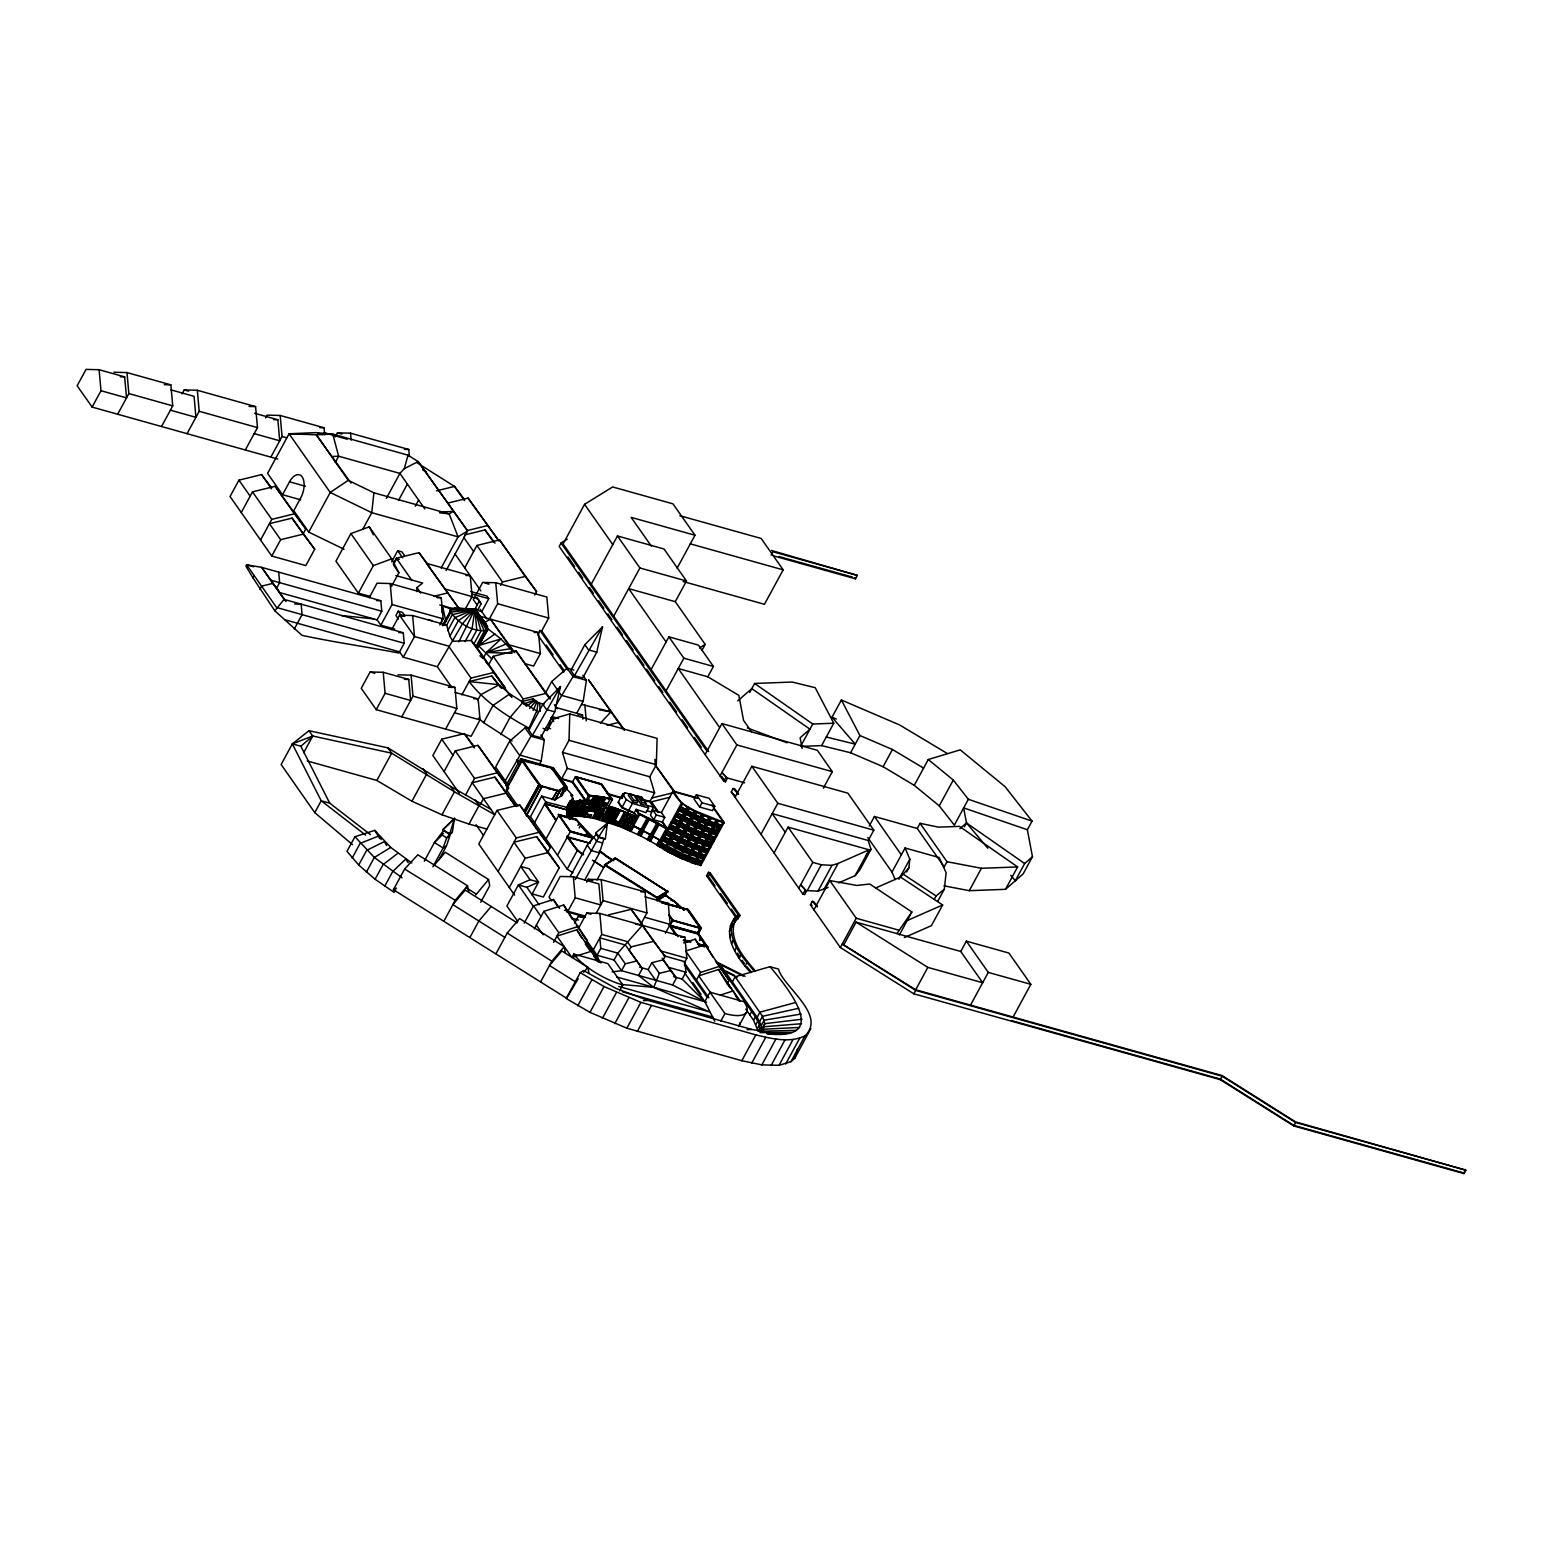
<?xml version="1.0" encoding="UTF-8"?>
<svg xmlns="http://www.w3.org/2000/svg" width="1543" height="1543" viewBox="0 0 1543 1543"><rect width="100%" height="100%" fill="white"/><g stroke="black" fill="none" stroke-linecap="round" stroke-linejoin="round"><path stroke-width="1.5" d="M581.306 810.943L581.615 813.007L586.629 813.392L586.321 811.348L581.306 810.943L580.554 812.351L586.514 813.624L586.321 811.348M572.472 781.954L585.723 800.373L572.723 781.8L561.671 778.714L567.284 768.375L562.462 752.348L569.001 740.293L569.791 713.908L657.106 738.364L656.315 764.73L649.777 776.785L654.598 792.832L649.912 801.434M441.433 623.642L441.703 619.206M442.108 612.552L442.513 605.898L450.17 608.714L449.206 615.098M300.692 499.816L282.543 494.724L267.575 473.373L289.081 433.776L316.334 434.798L348.236 480.317L373.907 492.796L371.767 512.681L362.701 529.365M567.11 810.499L568.422 804.25M630.701 830.983L639.805 814.395M595.829 795.937L584.604 816.594L593.611 818.426L604.625 797.5L593.399 818.156L619.842 826.469L640.924 836.036L643.585 831.137L649.912 834.763L647.327 839.488L656.855 844.889L659.44 840.163L653.229 836.441L650.51 841.301M638.108 834.782L647.231 817.983M637.664 834.358L640.268 829.44L637.683 834.184M677.358 847.705L682.276 849.711M667.637 851.717L676.933 856.269L678.573 853.26L669.353 848.534L667.637 851.717L656.72 845.024L659.44 840.163M678.284 857.136L680.637 852.739L668.64 846.586L666.306 850.887M682.16 849.942L677.358 847.608M683.896 835.65L688.814 837.753M692.093 831.638L687.175 829.536L692.074 831.735M693.829 817.346L698.632 819.68M759.812 1030.917L759.503 1024.61L755.434 1016.818L717.167 962.234L745.095 976.275M743.147 976.083L720.137 964.51L757.15 1017.319L761.335 1025.362L761.663 1031.862L764.807 1023.665L762.512 1016.316L735.143 976.758L770.034 966.689L778.54 969.081C782.937 986.806 826.932 1014.812 804.964 1035.854C789.553 1043.299 771.654 1038.632 755.858 1034.89L640.885 1002.371L604.007 986.536L580.226 972.669L566.204 998.495L589.985 1012.362L626.863 1028.197L741.817 1060.716L761.876 1064.882L779.022 1065.306L790.942 1061.68L794.684 1058.421L810.866 1028.448M797.384 1049.279L794.684 1058.421M766.967 1033.791C829.266 1040.966 791.771 992.477 770.034 966.689M906.667 871.988L908.846 867.957L909.811 859.2L905.085 847.994L939.128 857.522L946.11 872.702L944.316 889.192L937.778 901.247M602.715 816.594L602.715 814.588L602.58 816.806L596.678 815.109L596.678 813.103L595.926 814.511L602.58 816.806M536.752 712.114L538.141 702.412L533.068 698.805L521.746 701.583L526.414 706.231L534.727 700.464L534.09 701.332L533.068 698.805M539.279 764.518L541.149 761.065L544.37 739.984L540.86 734.95M577.043 712.692L583.177 701.409L586.398 680.328L582.868 675.294M750.689 972.649C737.091 958.145 718.479 931.953 738.113 914.613L708.449 872.296L706.578 875.749L736.242 918.046L732.674 921.576L734.545 918.124M753.987 970.836C742.8 957.624 727.949 941.384 732.154 922.637L730.283 926.07M734.005 923.582C729.858 942.079 744.497 958.068 755.511 971.106M584.855 879.857L599.513 852.874L604.065 838.428L598.973 836.981L596.717 833.779L587.266 845.159L570.351 876.289M554.728 711.844L560.456 686.577L542.827 704.341L528.805 730.167L532.431 735.355L540.706 737.67L554.728 711.844L546.453 709.529L542.827 704.341M596.755 652.188L602.484 626.902L584.855 644.685L570.833 670.511L574.459 675.699L582.714 678.013L596.755 652.188L588.481 649.873L584.855 644.685M573.437 815.283L580.38 802.051L573.437 815.283L576.696 815.148L583.948 801.801L580.38 802.051M439.08 859.509L446.467 845.892L451.077 832.294L446.718 837.849L443.092 847.975L432.908 866.761L445.271 852.237L488.572 879.529L489.71 885.701L480.741 902.231M612.127 971.878L621.559 970.701L672.632 984.993L676.374 978.108L670.665 970.566L659.343 973.344L653.75 987.346L621.115 984.453M533.647 700.483L523.791 703.955M386.329 498.408L399.907 473.392L404.343 468.628L408.008 455.166L332.748 434.104L315.64 432.638L289.081 433.776L330.241 492.468L371.767 512.681L458.078 536.848L467.625 530.946L418.153 461.569L408.008 455.166M548.054 729.048L551.314 717.572L555.287 718.922M669.315 848.631L678.534 853.433M449.592 834.3L454.51 818.311L442.648 829.941L449.592 834.3L452.273 832.641L454.51 818.311L442.648 829.941M605.724 827.048L607.441 823.113L595.502 833.008L598.491 837.29L605.3 839.199L607.441 823.113L598.491 837.29M533.126 710.474L536.945 701.872L534.553 701.891L535.768 701.197L529.596 708.449M557.659 692.595L560.456 686.577L532.431 735.355M600.613 630.933L602.484 626.902L574.459 675.699M567.091 807.163C570.563 798.83 578.124 792.08 567.091 809.072M640.461 835.785L649.507 819.14M643.238 830.693L650.606 834.57M640.924 836.036L647.327 839.488M647.79 839.739L656.836 823.113M670.125 843.867L674.966 846.2L670.163 843.79M673.384 837.849L678.129 840.395L673.558 837.521L675.024 835.033M673.5 837.618L678.245 839.932M683.356 819.468L687.927 822.323L683.375 819.429L684.841 816.961M686.481 813.74L691.38 815.958M681.389 834.377L676.702 831.735L681.562 834.049M796.284 1030.396L760.892 1031.187L764.479 1026.693L801.608 1023.703M732.134 927.034L736.358 919.146L740.081 915.462L710.146 872.779L708.449 872.296M92.117 407.082L100.989 390.726L99.118 369.722L86.042 369.394L77.15 385.75L92.117 407.082L277.779 459.081M117.654 414.238L128.86 393.581L126.989 372.577L113.893 372.229M161.514 426.524L172.739 405.867L170.868 384.863L126.989 372.577M182.055 393.966L184.234 389.935L197.33 390.283L255.598 406.6L257.469 427.604L245.318 449.997M187.05 433.679L199.201 411.287L197.33 390.283M265.55 417.999L267.093 415.125L280.19 415.472L324.049 427.758L324.686 434.76M271.549 487.8L261.558 474.608L238.934 480.162L230.042 496.518L271.78 556.039L305.823 565.587L314.695 549.212L292.071 518.12L269.446 523.675L280.652 539.684L271.78 556.039M270.835 457.133L282.06 436.476L280.19 415.472M241.267 512.527L252.493 491.87L275.117 486.296L305.823 528.902L303.489 533.203M282.543 494.724L289.544 481.802A15.604 8.236 -74.4 0 1 302.177 476.903A15.604 8.236 -74.4 0 1 300.769 497.81L293.768 510.733L308.735 532.084L344.031 549.25M260.555 540.031L271.78 519.374L294.404 513.8L305.823 528.902M252.878 577.738L245.896 566.146L246.629 564.815L261.693 567.361L284.124 599.398L403.282 632.746L404.208 643.257L398.923 653.017C366.752 646.864 334.252 642.254 302.042 635.369L274.789 610.777L252.878 577.738L254.113 575.481M335.255 436.862L337.435 432.85L350.531 433.178L408.799 449.495L409.416 456.497M259.899 589.291L261.596 586.166L272.918 583.37L278.608 590.93M335.255 462.476L338.65 456.227L332.748 434.104L316.334 434.798L351.032 483.113M276.833 587.806L279.649 582.637L278.704 572.144M308.735 532.084L330.241 492.468L348.236 480.317M274.789 610.777L284.124 599.398M294.327 628.946L302.081 614.654L301.155 604.162M391.401 586.533L398.885 572.762L391.729 558.855L369.278 526.838L350.897 533.589L335.95 561.151L358.381 593.168L369.992 596.408M398.46 500.491L407.391 484.058M358.381 593.168L373.348 565.606L391.729 558.855M415.26 506.22L418.616 500.067M369.24 597.642L377.09 583.177L390.186 583.524L441.24 597.816L443.13 618.82L439.794 624.954M490.944 809.381L450.71 786.486L387.929 747.854L308.986 730.707L292.341 743.861L281.135 764.518L314.772 812.621L352.537 844.696M391.691 561.768L397.689 550.697L401.952 551.893L404.44 555.441M393.234 563.966L396.358 558.219L418.982 552.664L428.973 565.876M394.314 563.041L396.05 559.82M303.662 752.753L312.728 736.03L308.986 730.707M394.757 629.081L380.832 625.185L377.09 619.842L381.777 611.24L380.832 600.728L261.693 567.361L286.091 601.596M380.832 625.185L392.057 604.528L390.186 583.524M404.98 615.966L402.492 612.397L398.229 611.202L395.895 615.503L398.383 619.071M391.691 629.66L399.541 615.194L412.637 615.541L446.679 625.069L449.881 636.198L452.986 641.309L471.174 640.499L476.787 630.18L474.916 609.176L451.983 608.578L442.417 625.532L446.679 625.069L452.292 614.731L474.916 609.176L486.334 624.259L487.781 628.965L477.327 648.253L471.174 640.499L510.309 695.97M383.223 672.304L385.094 693.308L410.631 700.464L408.76 679.46L383.223 672.304L370.127 671.957L361.255 688.313L376.222 709.664L471.155 736.242L480.027 719.887L478.156 698.883L454.954 692.383M441.105 568.113L458.078 536.848L449.148 513.877L373.907 492.796M446.12 570.544L467.625 530.946L418.153 461.569L404.343 468.628M314.772 812.621L321.195 800.759L292.341 743.861L312.728 736.03L391.671 753.177L454.452 791.81L494.686 814.723L472.235 782.706L494.859 777.132L516.249 806.468L506.085 793.141L483.46 798.715L480.124 804.848M451.848 687.445L437.325 666.73L403.282 657.202L414.508 636.545L412.637 615.541M376.222 709.664L385.094 693.308M464.732 567.843L476.903 545.47L499.527 539.896L536.559 591.528L534.688 594.981M443.458 624.259L451.983 608.578L474.916 609.176L486.334 624.259M443.863 625.146L450.922 612.127L450.826 610.044L474.916 609.176L487.684 626.863M447.74 630.663L454.799 617.663L474.916 609.176L487.781 628.965L477.057 648.06M401.759 716.82L412.965 696.144L411.094 675.14L397.998 674.812M449.881 636.198L458.31 620.71L474.916 609.176L480.297 618.299L483.808 621.347M465.87 608.077L472.119 596.601L470.229 575.597L426.466 563.33L458.695 608.116L418.982 552.664M437.325 666.73L462.553 623.681L474.916 609.176L486.624 630.412C473.084 632.341 458.155 623.391 450.922 612.127L474.916 609.176L484.29 631.126L475.88 646.633M307.231 760.95L376.858 780.449L391.671 753.177L387.929 747.854M476.845 597.372A13.906 10.84 -35 0 1 479.121 601.307L475.63 607.768L477.501 610.43L481.744 611.626L488.765 598.703L486.894 596.042L470.634 591.49M458.869 641.849L474.916 609.176L454.317 607.884M477.501 610.43L480.992 603.969L479.121 601.307M411.788 862.981L390.707 847.416L374.775 830.346L354.948 836.711L347.001 851.331L358.709 865.006L375.103 879.259L394.14 892.413L395.702 889.559M465.06 641.579L472.119 628.58L474.916 609.176L466.179 608.945M352.19 858.024L360.136 843.385L379.057 835.843L381.256 839.604M500.626 585.433L502.497 582L525.141 576.426L536.559 591.528M473.875 644.048L480.934 631.048L474.916 609.176L468.59 610.121M489.324 619.052L497.637 603.737L495.766 582.733L482.67 582.405L473.335 599.61L477.404 605.435M358.709 865.006L366.655 850.367L384.419 841.571L386.599 845.525M476.459 647.539L484.367 632.958M461.858 694.929L471.001 678.091L493.625 672.517L505.043 687.619L475.109 644.935M366.385 872.104L374.332 857.484L390.707 847.416M513.24 651.782L500.974 638.956L486.315 652.496L483.036 658.514L479.892 655.775M445.618 729.106L456.844 708.43L454.954 687.426L411.094 675.14M474.357 746.831L464.366 733.619L441.722 739.193L432.85 755.549L459.216 793.16M376.858 780.449L411.942 801.241L426.755 773.969L423.013 768.626M549.944 698.207L515.863 650.741L493.22 656.315L488.552 664.917L485.794 661.716M375.103 879.259L383.05 864.62L397.863 853.279M567.188 539.221L561.054 543.02L559.183 546.453L723.802 781.259L725.499 781.742L727.37 778.289L721.931 772.484L727.37 778.289M477.597 700.483L480.702 694.736L499.18 684.726L509.73 693.906L536.713 710.899L529.056 728.161C506.644 716.164 484.791 701.891 469.13 681.543L491.754 675.969L501.764 688.217M677.107 568.171L694.986 535.247L672.979 503.847L612.629 486.952L584.566 504.33L563.079 543.927L708.661 751.615M444.075 771.558L455.281 750.901L477.925 745.327L508.611 787.933L506.278 792.234M384.689 886.299L392.636 871.66L405.732 859.065L408.162 862.614M512.122 741.064L483.673 722.683L493.027 705.46L509.73 693.906L511.91 697.552M578.22 978.686L566.609 998.244L393.426 889.713L404.632 869.037L417.844 854.764L467.568 885.798L468.706 891.95M567.882 668.312L541.689 630.952L539.992 630.489L537.658 634.79L563.851 672.15M541.689 630.952L548.71 618.049L546.839 597.045L495.766 582.733M411.942 801.241L441.973 814.781L454.452 791.81L450.71 786.486M424.286 861.206L434.432 842.517L443.863 830.269L449.052 833.548M478.966 615.927L538.507 632.591L540.378 653.596L533.608 666.075L524.755 663.606M465.581 794.973L474.569 778.405L497.212 772.831L508.611 787.933M500.761 734.603L510.116 717.379L522.518 702.836M521.746 701.583L523.154 698.998L545.778 693.443L550.06 699.095M591.278 584.18L617.451 535.961L664.03 548.999L686.481 581.017L675.255 601.674L705.19 644.376L701.834 650.567M529.596 729.106L525.121 727.852L509.653 741.219L495.631 767.045L507.859 784.48M441.973 814.781L468.995 824.078L479.14 805.407L475.398 800.065M545.836 692.325L551.68 681.562L567.149 668.196L573.842 670.067M505.255 780.777L531.004 736.242L525.121 727.852M505.911 785.811L520.666 758.616L553.436 767.797L565.78 785.406L562.038 792.292M527.629 768.626L521.9 759.387L540.281 785.136L524.986 813.026M507.03 787.412L521.785 760.217L520.666 758.616M522.749 759.638L506.316 789.611L517.966 806.237M522.228 760.911L522.923 759.908L552.298 768.125L522.46 760.757M531.737 893.783L543.329 897.042L559.222 867.764L547.996 851.755L550.35 847.454L519.644 804.848L497.02 810.422L478.793 844.002L514.61 895.094M557.1 708.7L555.441 706.038L573.032 676.586L567.149 668.196M443.998 920.978L455.224 900.302L467.568 885.798M613.728 616.197L639.901 567.978L617.451 535.961M475.765 894.901L488.572 879.529M523.868 811.425L539.047 784.365L524.292 811.541M539.857 785.001L539.761 786.409L540.281 785.136M540.416 786.371L540.879 785.522L540.609 786.641M551.815 768.973L552.953 768.086L552.857 769.494L552.953 768.086M526.414 815.823L542.114 786.294L526.221 815.553L530.464 816.748L567.188 869.114L572.897 872.721M498.061 871.486L516.307 837.926L538.931 832.352L550.35 847.454M530.464 816.748L541.689 796.092L554.901 799.93L559.974 790.537L554.901 799.93M469.979 937.353L478.87 920.997L491.214 906.493M534.572 822.593L545.798 801.936L541.689 796.092M544.853 803.652L567.515 810.075L544.853 803.652L556.309 820.278M561.864 778.984L572.241 782.378L585.279 800.701L570.023 803.556M557.197 791.289C556.772 791.559 546.048 810.326 557.197 790.73M555.731 799.409L562.038 795.513L566.705 786.737L564.834 786.564L558.296 791.058L565.78 786.39L553.339 768.626M548.71 788.704L558.778 790.73L540.224 785.541M554.651 799.93L560.418 790.807M509.286 887.514L525.179 858.236L547.823 852.662L559.222 867.764M564.834 786.564L564.873 785.58M560.765 795.764L565.78 786.39M561.208 796.034L565.876 787.412M565.374 791.154L567.245 787.701L563.504 782.378L561.363 781.78M572.241 782.378L575.52 776.65L601.577 783.94L612.417 799.409L601.211 820.066M611.587 799.467L601.346 784.095L576.137 777.036L601.114 784.519L612.185 799.833L604.393 797.924M593.322 838.254L570.1 831.735L558.508 814.434L576.349 819.429L586.34 831.773L593.554 837.81L576.137 819.584L559.106 814.82L546.029 838.929M566.512 807.645L570.177 800.933M566.57 808.088L570.466 800.682M567.438 808.166L570.91 800.952M545.798 801.936L568.036 807.683L567.323 808.378L571.18 800.701M567.245 787.701L565.104 787.123L572.858 795.706L570.717 795.127L573.051 798.425L566.782 810.557L570.139 819.198M566.57 811.406L573.147 799.004M566.705 812.004C570.679 805.292 569.116 802.379 573.533 801.685M567.149 811.695L571.72 803.787M567.361 811.83L572.993 803.44L570.177 804.308M566.493 814.087L572.144 803.672L569.772 804.212M573.302 802.109L575.018 801.646L567.438 815.572M566.609 815.533L574.17 801.087M566.705 815.707L575.018 801.646M567.053 815.746L574.613 801.82L573.784 801.261M567.38 817.192L575.79 801.685L567.573 817.327M568.075 817.231L571.103 814.53L569.83 816.883L568.557 816.768L569.849 814.415M576.793 803.382C577.68 806.044 567.863 813.855 572.279 812.37C582.058 796.458 573.456 803.44 570.331 812.563M569.425 816.594L571.103 814.53M576.986 803.189L572.279 812.37M495.978 953.728L507.203 933.071L519.547 918.548L564.198 946.688L565.336 952.841M569.83 816.883L578.741 801.299M578.991 800.894L580.766 800.605L572.125 816.536L580.342 800.74M570.331 816.787L580.052 800.026M571.238 816.421L580.168 800.624M651.127 669.546L668.89 636.835L698.458 645.109L713.425 666.46L707.813 676.798L678.245 668.505L719.443 727.274M531.699 894.728L538.565 882.075L529.249 868.786L520.743 866.414L530.059 879.684L538.565 882.075L526.877 887.302L518.371 884.93L506.914 906.011L517.792 921.557M575.886 813.933L573.514 814.029L575.886 813.933L582.618 802.032M583.948 801.801L576.098 814.299L573.61 814.55M583.061 801.955L576.696 815.148M579.821 800.451L586.436 800.393L577.178 816.343L585.53 799.814M577.178 816.343L585.954 799.93M577.776 816.324L588.809 795.108L576.137 777.036M586.34 831.773L576.137 819.584M576.349 819.429L558.257 814.878M557.486 855.266L570.563 831.156L558.508 814.434M580.052 814.608L581.21 812.312L584.893 812.582M584.469 806.275L583.273 808.706L586.61 808.918L588.153 806.545L584.623 806.275M586.552 802.688L587.748 800.258L591.432 800.528M579.242 816.17L590.236 795.937M577.583 850.617C555.596 818.581 572.337 848.862 583.582 854.398M581.19 814.685L582.405 812.447M587.748 802.63L588.963 800.393M581.075 814.781L582.386 812.37M585.665 806.333L584.353 808.744L585.684 806.43M587.632 802.726L588.925 800.316M585.472 808.841L586.591 806.449M590.062 800.489L588.654 802.649M524.176 923.158L533.569 905.857L553.397 899.492L559.646 908.403M583.408 815.013L584.469 812.563M589.947 802.958L591.008 800.508M577.911 825.505L578.837 823.769M582.791 816.459L593.766 796.227M583.64 815.302L579.821 815.09L583.254 814.8M586.803 809.496L583.158 808.802L586.591 808.841M590.197 803.247L586.379 803.035L589.792 802.746M583.91 816.536L595.135 795.879L596.138 796.227L584.913 816.883L577.429 816.035M584.238 816.826L595.502 795.648L611.819 799.043M579.223 827.916L580.631 825.331M589.58 810.866L597.295 796.651M590.41 809.709C591.297 811.772 594.981 805.909 591.663 807.028M593.689 803.691L595.097 804.154M587.073 817.019L588.462 814.434L591.644 815.09L588.384 814.569M592.377 807.143L591.065 809.554M594.344 803.537L595.656 801.126M587.189 817.154L588.462 814.434M594.981 803.633L596.466 801.222L594.923 800.991M591.104 811.117L598.819 796.902M588.365 816.98L589.735 814.762M588.577 817.057L589.561 814.781M592.628 811.367L600.343 797.172M587.247 816.826L589.754 817.25L591.335 815.283M596.08 807.78L594.981 810.48L593.341 809.901M596.736 804.192L598.067 804.269M594.113 810.075L595.424 807.664M598.703 801.646L597.257 803.98M590.062 817.636L591.509 814.955M598.028 804.154L599.513 801.743L597.97 801.511M594.151 811.637L601.866 797.422M592.57 817.944L603.795 797.287L588.577 795.552L575.52 776.65M592.782 818.234L603.583 797.017L612.417 799.409M575.905 820.027L558.875 815.263L570.331 831.6L592.531 837.81L586.205 831.291M534.379 928.828L543.85 911.354L563.696 905.008L587.266 940.671L585.395 944.104L589.484 949.929M567.188 869.114L577.236 850.617L567.535 836.769L590.082 843.269L567.901 837.579M586.051 834.377L586.976 832.661M594.769 818.484L605.743 798.252M598.028 814.955L596.852 817.25L598.183 814.955M600.285 811.271L601.5 809.033M604.567 802.9L603.39 805.195L604.779 802.996M600.15 811.329L601.461 808.918M587.304 835.554L588.23 833.818M666.094 690.898L683.858 658.186L668.89 636.835M598.221 817.694L599.571 815.379M601.5 811.657L602.831 809.361M604.76 805.639L606.11 803.324M595.559 817.327L599.591 818.021L601.114 815.668L596.852 814.723M602.908 812.062C609.041 807.413 592.647 808.185 604.393 809.631M589.33 837.425L590.275 835.708M599.012 819.545L610.006 799.313M589.503 843.404L592.763 837.386L570.563 831.156M602.619 820.51L609.157 808.455M603.39 819.352L604.952 819.989M609.581 811.174L608.27 813.585L606.669 813.026L608.212 813.952M605.531 816.903L604.258 819.372M607.441 813.315L608.829 810.943M604.374 821.069L610.912 809.014M605.782 821.493L612.32 809.458M575.211 879.549L598.973 836.981M607.19 821.937L613.728 809.882M646.44 810.634L650.992 811.907L653.557 807.163L649.815 801.839L643.007 799.93L641.136 797.268L624.973 792.736L622.581 794.201L618.145 802.379L621.887 807.722L633.961 813.257C646.98 823.923 612.455 804.771 608.694 806.603M610.102 818.33L608.733 820.78L610.006 818.311M608.945 822.496L615.483 810.441M621.81 798.541L624.973 792.736M607.865 820.606L609.716 821.32L608 820.548M612.88 815.514L611.124 814.974M610.353 822.92L617.836 809.149L637.028 816.845L634.192 812.814L622.118 807.298L618.377 801.955M618.936 810.075L611.472 823.345L618.704 809.998M617.644 825.736L619.341 822.4L614.345 820.548L612.61 823.769L620.247 810.48L614.808 820.702L618.897 822.226L624.394 812.119M629.313 793.681L628.367 795.397L632.861 801.801L637.124 802.996L638.05 801.28L633.575 794.876L629.313 793.681L633.807 800.084L638.05 801.28M621.887 807.722L626.323 799.544L622.581 794.201M614.75 821.609L613.555 824.232L614.75 821.609L617.914 822.805L616.737 825.409L617.914 822.805M567.361 912.26L575.211 897.795L573.34 876.79L560.244 876.443L549.038 897.119L551.758 900.996M615.04 824.579L616.332 822.207M553.59 942.349L558.817 932.705L578.644 926.359M586.571 882.152L588.114 879.298L601.211 879.626L645.07 891.912L646.941 912.916L641.252 923.428M632.861 801.801L633.807 800.084M619.842 826.469L627.249 812.467M628.001 811.579L632.456 803.402L648.619 807.934L646.054 812.66L636.063 809.381L633.961 813.257M637.394 795.937L636.468 797.673L640.943 804.077L645.205 805.253L646.151 803.537L641.657 797.133L637.394 795.937L641.888 802.341L646.151 803.537M599.263 851.331L611.742 859.914M621.347 827.106L627.885 815.051M623.063 826.103L624.259 823.615M627.635 817.674L626.323 820.085M623.198 827.897L629.737 815.842M771.076 555.191L772.947 551.738L857.349 575.385L855.478 578.818L773.352 555.827M623.796 826.932L622.176 825.679L623.777 826.817M540.629 981.869L551.854 961.193L564.198 946.688M604.412 865.044L615.348 858.004L667.945 891.738L657.26 898.354L604.412 865.044L615.348 858.004M603.352 867.436L593.573 860.705M624.703 828.533L631.241 816.498M640.711 798.85L641.657 797.133M596.948 880.069L605.242 864.794L657.222 897.544L667.579 891.121L665.477 894.998M574.594 923.235L578.336 916.349L584.893 916.523M626.882 827.858L628.29 825.274C634.057 827.434 623.353 828.726 628.618 828.9M630.161 821.821L631.55 819.237L633.421 820.085L631.955 822.496L630.296 821.725M626.188 829.189L632.726 817.134M629.12 825.736L627.808 828.147L629.216 825.775M640.943 804.077L641.888 802.341M628.04 829.98L634.578 817.925M629.544 830.616L638.898 813.392L648.6 818.099L658.302 823.152L648.831 840.511M667.212 828.495L638.956 813.778L636.487 809.496M578.336 928.577L586.764 913.07L599.841 913.417L684.976 937.257L686.847 958.261L684.976 961.694L685.921 972.206L682.18 979.091L704.842 1001.658L714.795 1021.215M631.164 831.214L633.768 826.296L640.249 829.633M597.488 960.691L576.793 929.793L556.946 936.138L571.913 957.489L573.784 954.037L607.826 963.584L622.793 984.916L619.592 990.837M596.254 913.205L603.082 900.63L601.211 879.626M639.265 835.322L648.658 817.944M662.217 822.11L664.782 817.366L661.407 812.563L652.94 810.191L650.375 814.935L653.731 819.738L662.217 822.11L666.981 828.919M679.904 515.709L761.162 538.468L783.169 569.868L764.46 604.297L683.221 581.537M653.731 819.738L656.315 814.993L652.94 810.191M661.407 812.563L673.095 791.038L695.662 797.365M659.189 824.251L650.066 841.031M593.303 949.909L601.712 934.422L599.841 913.417M705.093 754.585L721.912 723.59L817.366 750.303L832.313 771.654L823.345 788.184M618.743 986.459L709.279 1011.803L653.75 987.346L638.59 975.465L642.332 968.58L625.397 945.01L599.861 937.855L600.786 948.366L597.045 955.252L599.166 961.925M658.109 846.065L681.485 803.016L673.095 791.038M659.305 846.779L682.45 804.154M664.474 848.438L659.825 845.757L661.503 842.999M663.451 839.392L664.782 836.962L669.161 839.623M668.061 830.944C663.201 833.856 672.478 839.431 672.459 833.567M671.321 824.907L669.99 827.337L674.426 829.96M673.269 821.32L674.6 818.889L678.978 821.551M676.528 815.283L677.878 812.852M681.138 806.835L679.807 809.265L684.243 811.869M661.677 846.278L662.989 843.867M664.956 840.26L666.267 837.849M668.215 834.242L669.527 831.831M671.494 828.205L672.806 825.794M674.773 822.188L676.085 819.777M678.033 816.151L679.344 813.74M681.312 810.133L682.623 807.722M663.124 847.146L664.435 844.735M666.383 841.128L667.695 838.717M669.662 835.091L670.974 832.68M672.941 829.073L674.252 826.662M676.2 823.036L677.512 820.625M679.479 817.019L680.791 814.608M682.758 810.982L684.07 808.571M577.757 1005.766L591.779 979.94M667.888 842.169C656.682 833.76 668.813 847.763 669.18 839.604L664.686 836.865M674.214 830.423L675.718 827.549L671.224 824.811M677.705 824.097C666.499 815.668 678.631 829.69 678.997 821.512M680.945 818.099L682.276 815.495L677.763 812.756M684.243 812.042C672.883 803.691 685.362 817.462 685.536 809.458M663.876 849.518L687.021 806.893M749.705 692.441L754.604 683.453L792.253 682.045L815.205 687.696L833.76 723.243L821.609 745.616L800.605 746.407L812.756 724.014L833.76 723.243M665.072 850.232L688.448 807.182L681.485 803.016M696.394 794.761L694.061 799.062L699.673 807.066L712.442 810.634L714.775 806.333L709.163 798.329L696.394 794.761L702.007 802.765L714.775 806.333M669.585 844.87L689.451 808.281M670.433 843.5L671.764 841.07M676.972 831.446L678.303 829.015M680.251 825.428L681.582 822.978M686.789 813.373L688.12 810.924L692.518 813.431L691.303 815.668L686.963 813.277M671.976 844.31L673.288 841.899M675.255 838.273L676.567 835.862M678.515 832.256L679.827 829.845M681.794 826.219L683.105 823.808M685.073 820.201L686.365 817.79M688.332 814.164L689.644 811.753M668.389 851.91L670.028 848.881M673.462 845.101L674.773 842.69M676.741 839.083L678.052 836.672M681.312 830.635L680 833.046L681.37 830.751M683.279 827.029L684.591 824.618M687.869 818.581L686.558 820.992L687.927 818.697M689.817 814.974L691.129 812.563M673.597 845.063L674.831 842.806M676.876 839.045L678.11 836.769M683.414 826.99L684.648 824.714M689.972 814.935L691.187 812.66M670.028 852.7L671.649 849.711M670.163 852.662L671.359 850.424M676.181 843.52L674.947 845.795L670.607 843.404M678.226 839.778L679.46 837.502M685.999 825.447L684.764 827.723L680.424 825.331M688.043 821.686L689.277 819.41M674.31 847.416L694.176 810.827M673.269 850.54L671.629 853.568L668.563 851.794M636.623 961.019L625.301 963.816L621.559 970.701L614.075 960.016L617.817 953.13L642.409 925.337L665.052 956.448L663.181 959.881L651.86 962.678L648.118 969.563L655.601 980.229M672.324 853.915L673.963 850.907M680.81 858.274L683.144 853.877L695.064 858.641L692.768 863.077L700.792 865.546L724.168 822.496L695.642 811.059L673.867 851.177M672.999 854.263L674.638 851.254M676.779 848.689L696.645 812.1M699.673 807.066L702.007 802.765M674.638 855.053L676.258 852.083M674.773 855.015L675.969 852.797M589.985 1012.362L604.007 986.536M679.171 848.033L680.482 845.622M683.761 839.585L682.45 841.996L683.819 839.681M685.728 835.978L687.04 833.567M690.3 827.549L688.988 829.96L690.357 827.627M692.267 823.923L693.579 821.512M695.546 817.906L696.857 815.495M679.325 847.994L680.54 845.718M685.864 835.94L687.079 833.664M692.402 823.885L693.636 821.609M695.681 817.848L696.896 815.572M676.239 855.921L677.878 852.913M681.852 846.355L680.637 848.631L681.987 846.355M688.409 834.3L687.194 836.576L688.544 834.3M693.733 824.521L694.948 822.245M698.227 816.228L697.012 818.504L698.362 816.208M720.06 775.936L736.879 744.941L721.912 723.59M678.573 853.26L676.895 856.365L679.556 857.638L682.199 858.872L683.819 855.767C706 868.227 682.237 849.209 682.199 858.872M693.771 824.656L695.083 822.245M681.582 851.003L701.448 814.415M657.222 897.544L667.347 891.565L615.599 858.371L605.01 865.218M665.052 956.448L653.634 941.346L631.01 946.901L629.139 950.353L642.332 968.58M657.26 898.354L668.177 891.295M679.556 857.638L702.914 814.588M684.07 852.141L703.936 815.553M723.802 781.259L725.673 777.826M687.754 848.978L686.577 851.331M689.856 845.313L691.071 843.076M694.292 836.923L693.116 839.296M696.394 833.259L697.61 831.021M700.831 824.869L699.673 827.241M702.759 821.127L703.974 818.889M682.816 858.892L684.108 856.519L687.175 857.812M684.475 855.921L682.951 858.795M692.383 843.635L691.168 845.834M694.427 839.816L695.797 837.56M701.023 827.916L702.335 825.505L700.985 827.762M684.378 859.355L685.555 857.175M688.082 851.987L689.277 849.711L687.889 851.871M691.36 845.95L692.556 843.674M694.62 839.932L695.642 837.579M697.899 833.914L699.095 831.619L697.706 833.779M704.437 821.86L705.652 819.564L704.244 821.725M684.436 859.528L686.076 856.558M665.669 895.711L674.233 900.9L680.772 907.477M690.647 850.328C678.284 846.49 695.623 848.457 689.49 852.7L684.764 850.81L689.567 853.009M692.768 846.663L693.926 844.252M705.845 822.554L707.157 820.201M688.853 854.205L708.719 817.616M687.696 857.214L685.979 860.01M686.731 860.493L710.185 817.713M689.065 857.754L687.522 860.628M602.387 1018.38L616.409 992.554M691.303 855.188L711.169 818.6M690.666 858.409L688.949 861.206M697.031 848.226L698.207 845.873M701.467 839.855L700.31 842.208M704.746 833.818L703.377 836.055M706.675 830.076L708.025 827.8M710.127 824.116L711.284 821.763M692.267 859.046L690.57 861.843M670.935 899.068L671.109 900.572M695.102 854.861L696.452 852.565M701.641 842.806L702.798 840.395M706.077 834.416L704.862 836.653M708.179 830.751L709.336 828.34M711.458 824.734L712.808 822.438M692.768 863.077L691.399 862.576L692.961 859.316M698.497 842.169L703.299 843.712L704.63 840.954L700.001 839.392M707.909 834.975L703.203 833.181L707.909 834.975L706.501 837.502L701.756 836.152L706.366 837.174M695.989 856.924L715.856 820.336M806.507 891.179L800.624 884.756L806.507 891.179L804.636 894.631L802.939 894.149L731.286 791.945L733.137 788.492L734.854 788.974L738.596 794.298L733.137 788.492M683.78 910.004L673.384 900.688L677.724 904.005L677.011 905.278L679.962 908.017M693.945 863.405L717.321 820.355M695.121 863.771L718.247 821.165M700.213 864.099L695.777 862.441L700.291 863.849M695.912 862.383C695.604 857.657 705.074 860.628 700.252 863.733M703.415 857.484L699.268 856.191M699.288 856.23L700.464 853.819L704.977 855.227M706.752 852.064L702.335 850.386L706.848 851.794L708.083 849.209M709.973 845.429C697.34 847.396 715.142 835.573 710.069 845.641L705.71 844.233M713.232 839.411L708.97 838.215L713.348 839.623L714.621 837.155M709.105 838.158L710.281 835.747L714.795 837.155M715.663 826.103L716.82 823.692L721.333 825.1M701.969 854.456L700.753 856.693M707.118 844.58L708.507 842.401L707.157 844.696M713.676 832.526L715.065 830.346L713.715 832.641M717.109 826.566L718.131 824.213L716.974 826.624M697.34 862.768L698.651 860.358L697.475 862.711M700.618 856.751L701.93 854.34M703.897 850.733L705.209 848.322L704.032 850.656M710.436 838.678L711.747 836.267L710.571 838.62M700.078 860.801L698.767 863.212L699.905 860.82M706.617 848.766L705.305 851.157L706.443 848.766M711.786 838.948L713.155 836.711M715.084 832.969L716.434 830.674M718.324 826.894L719.713 824.656M709.896 842.787L708.546 845.024L709.934 842.844M711.998 839.064L713.001 836.711M715.258 833.027L716.261 830.674M718.537 827.009L719.539 824.656M735.008 797.268L751.846 766.273L847.898 793.179L873.839 830.173L868.227 840.511L870.985 849.364L859.76 870.021L855.111 875.653L838.543 882.924M700.464 853.877L704.997 855.285L703.531 857.696L699.056 856.404M699.635 865.179L722.76 822.573M614.75 1023.684L628.773 997.858M675.738 935.135L669.257 925.125L698.555 933.322L701.371 928.153L688.332 909.56L659.459 901.478M665.361 933.206L672.729 919.917L668.929 914.498M668.698 914.941L672.671 920.612L670.106 925.356L697.513 932.821L706.694 946.669M698.13 933.496L670.241 926.321L697.841 934.055L729.048 980.364L727.177 983.817L729.916 987.694M662.371 902.501L687.657 909.599L662.121 902.944M715.084 885.933L708.276 876.231L710.146 872.779M626.863 1028.197L640.885 1002.371M637.336 1031.457L651.358 1005.631M697.513 932.821L700.329 927.652M697.706 933.091L700.271 928.346L687.252 909.753L661.947 902.674M697.706 933.361L700.522 928.211L699.461 926.301M697.841 934.055L700.946 928.327L687.657 909.599M699.538 940.439L699.924 939.417M760.95 834.281L777.788 803.286L751.846 766.273M704.129 947.074L704.63 946.129L698.42 944.567L705.093 946.438M826.276 737.014L855.246 744.15L832.024 717.206L841.379 700.001L899.704 724.998L947.267 753.485M707.928 947.441L697.937 932.936L707.504 947.325M696.491 979.979L700.599 972.399L720.446 966.053M736.242 918.046L738.113 914.613M729.28 931.297L731.151 927.864M736.358 919.146L734.487 922.598L740.081 915.462M774.046 852.951L788.068 827.125L869.133 849.827L855.111 875.653M729.685 937.199L731.556 933.766M731.478 943.699L733.349 940.266M672.632 984.993L704.842 1001.658L709.973 992.188L744.015 1001.716A41.622 14.022 28.5 0 1 724.94 1013.539L720.658 1021.408M734.661 950.739L736.532 947.306M821.609 745.616L850.579 752.753L859.914 735.529L841.379 700.001M739.213 958.242L741.084 954.789M732.346 981.927L735.143 976.758M745.038 966.111L746.908 962.658M798.773 888.209L812.795 862.383L788.068 827.125M802.939 894.149L804.81 890.697M869.133 849.827L838.061 863.463L831.966 865.353L821.3 864.755L807.278 890.581L817.944 891.179L828.186 887.476M746.098 1012.748L738.615 1026.519A41.622 14.022 28.5 0 0 739.676 1022.932M850.579 752.753L883.097 766.697L892.452 749.493L923.601 768.144M749.821 1014.928L751.692 1011.475L753.389 1011.957M1465.85 1170.173L1295.638 1122.513L1222.114 1076.185L915.732 990.394L842.208 944.065L915.693 989.777L1222.095 1075.567L1295.599 1121.896L1465.85 1170.173L1463.979 1173.606L1293.767 1125.946L1220.243 1079.637L913.861 993.827L840.337 947.518L810.422 904.815L812.293 901.382L813.99 901.864L817.481 906.86L812.293 901.382M817.944 891.179L831.966 865.353M824.039 889.308L838.061 863.463M760.14 1027.985L758.269 1031.418L753.563 1020.251L755.434 1016.818M813.913 909.83L829.806 880.552L856.809 885.451L869.731 884.023L911.855 911.952L899.338 935.019M757.15 1017.319L759.966 1012.169L795.204 1002.622M756.051 1024.321L757.922 1020.868M759.715 1021.485L762.512 1016.316L798.715 1008.293M757.632 1028.062L759.503 1024.61M741.817 1060.716L755.858 1034.89M869.23 826.045L874.418 816.478L917.256 828.475L944.181 866.877L946.978 861.708L920.072 823.306L917.256 828.475M761.335 1025.362L764.151 1020.193L801.126 1014.04M761.991 1028.834L764.807 1023.665L802.09 1019.209M751.711 1063.146L765.733 1037.32M761.876 1064.882L775.898 1039.056M928.269 759.522L953.285 780.044L968.348 799.293L954.326 825.119L939.243 805.87L914.247 785.348L928.269 759.522L960.209 749.84L1005.033 786.621L1032.055 821.127L1027.368 829.729L1032.46 856.731L1023.105 873.955L1005.477 889.327L969.274 890.677L944.007 885.836M771.037 1065.596L785.059 1039.77M840.337 947.518L856.23 918.239L829.806 880.552M843.905 944.547L856.076 922.155L960.749 951.472L982.679 982.737L927.844 967.384L856.076 922.155M779.022 1065.306L793.044 1039.481M785.696 1063.995L799.718 1038.169M895.152 879.568L891.989 872.104L905.085 847.994M790.942 1061.68L804.964 1035.854M898.894 879.279L909.811 859.2M875.498 888.054L900.514 877.08L908.846 867.957M939.243 805.87L953.285 780.044M896.927 933.592L911.855 911.952M964.433 826.778L966.497 822.959L963.661 807.896L1027.368 829.729M934.209 899.415L936.08 895.962L944.316 889.192M900.514 877.08L942.638 904.989L931.413 925.665L904.314 937.565M915.693 989.777L927.844 967.384M969.274 890.677L981.425 868.285L1017.628 866.935L1005.477 889.327M913.861 993.827L915.732 990.394M960.749 951.472L966.362 941.153L1008.91 953.053L1030.84 984.318L1013.076 1017.049M1032.46 856.731L1024.668 863.54L1015.313 880.744L1010.742 875.325M970.508 1005.129L988.272 972.399L966.362 941.153M1220.243 1079.637L1222.114 1076.185M1293.767 1125.946L1295.638 1122.513M1463.979 1173.606L1465.329 1169.42M494.937 633.999L478.426 645.63L500.974 638.956L488.282 629.139L478.426 645.63L491.831 658.9M442.108 835.11L434.432 842.517L443.092 847.975L446.467 845.892M866.337 854.996L870.985 849.364M583.659 972.283L587.864 967.365L561.864 950.989L549.501 965.494L575.5 981.869M600.343 723.185L610.951 711.824L581.537 704.418M569.502 803.537L571.739 801.589M567.072 808.821L568.46 807.606M737.689 700.908L751.788 688.622L809.959 729.183L800.123 737.766L802.148 748.509M676.297 815.418L680.984 818.06M652.805 835.94L659.96 840.125M676.181 815.63L680.829 818.311M666.287 828.495L657.164 845.294M669.758 827.453L674.426 830.115M669.701 827.607L674.291 830.365M959.939 828.668L966.497 822.959L1024.668 863.54M292.341 743.861L300.866 746.253L312.728 736.03M416.938 591.644L416.938 587.574L422.608 583.061L395.857 575.558M569.348 819.217L567.11 814.357L568.364 814.55L567.091 810.094M699.461 647.925L705.19 644.376M443.535 833.336L441.51 834.589L446.718 837.849L448.743 836.615M559.974 790.537L565.452 787.142M656.855 900.341L665.65 894.901L673.153 901.131M657.106 901.016L665.901 895.287M580.226 972.669L583.582 970.586L616.197 988.523L647.886 1000.365L751.827 1029.47L778.328 1033.926M482.998 623.372L490.481 619.148L514.88 652.747M393.426 889.713L396.493 888.112M484.386 631.106L488.282 629.139M569.984 803.247L571.296 803.267M530.059 879.684L518.371 884.93L533.338 906.281M605.377 855.111L613.786 860.685M605.357 855.921L611.742 859.702M907.188 920.554L942.638 904.989M512.102 653.268L486.315 652.496L506.297 643.875M571.913 957.489L591.74 951.144M683.626 942.908L695.179 939.205L700.175 946.322M739.271 1000.385L718.575 969.505L698.728 975.851L710.976 993.306M720.311 995.081L733.542 990.837M569.791 713.908L553.744 718.537L547.206 730.591L543.04 728.296M436.418 490.848L454.529 486.411L464.52 499.623M280.652 539.684L303.296 534.129L314.695 549.212M447.721 503.114L468.088 498.1L498.775 540.706L468.088 498.1M467.008 530.618L487.376 525.604M464.655 534.92L485.023 529.924L495.014 543.136M433.699 596.35L447.277 593.013M607.113 725.287L618.434 722.49L624.144 730.051M651.782 798.001L674.426 792.427L655.139 764.923L674.812 791.81M641.136 798.985L651.339 801.839L669.778 797.307M547.996 851.755L536.598 836.653L513.954 842.227L525.179 858.236M608.559 914.883L631.183 909.328L642.602 924.431M573.938 801.511L579.647 800.933L574.478 801.762M575.25 803.691L577.178 803.324M570.717 814.241L569.367 814.878M605.01 854.841L599.552 850.714L605.589 855.497M486.315 652.496L510.829 648.696M643.508 1000.693L647.886 1000.365M534.997 702.296L544.1 704.187M763.168 1029.22L799.66 1027.445M439.466 512.025L453.102 511.427L449.148 513.877L439.659 512.777M747.082 1029.682L751.827 1029.47M332.381 456.497L338.65 456.227L399.907 473.392L424.846 508.959M586.436 800.393L585.125 799.833M571.527 816.556L576.851 816.208M759.947 1032.595L791.54 1032.46M767.315 1033.501L785.522 1033.656M120.296 376.762L124.655 376.878L126.526 397.882L100.989 390.726M164.31 384.689L170.868 384.863M249.04 406.426L255.598 406.6M273.497 419.657L277.856 419.773L279.727 440.777L254.19 433.622M319.69 427.642L324.049 427.758M404.42 449.379L408.799 449.495M465.87 575.481L470.229 575.597M436.881 597.7L441.24 597.816M376.473 600.613L380.832 600.728M294.617 603.988L298.976 604.104M534.148 632.476L538.507 632.591M398.923 632.63L403.282 632.746M404.401 679.344L408.76 679.46M448.415 687.252L454.954 687.426M473.797 698.767L478.156 698.883M578.104 714.814L582.482 714.93L582.849 719.115M640.711 891.796L645.07 891.912M662.545 903.214L668.273 903.369L670.144 924.373L644.608 917.217M680.617 937.141L684.976 937.257M588.809 795.108L596.138 796.227M594.904 796.304L588.404 795.802L575.288 777.074M589.966 803.054L586.649 802.977M583.968 803.98L590.468 804.482M580.708 809.998L587.189 810.519M581.634 811.232L586.649 811.637M579.879 814.82L583.428 815.109M341.697 615.561L373.618 618.878M469.13 681.543L499.18 684.726L501.166 687.889M599.359 709.857L610.951 711.824M595.598 796.362L603.564 797.712M594.421 798.522L602.387 799.872M597.951 801.415L599.34 801.743M594.865 800.933L596.466 801.222M593.438 803.749L595.212 803.942M596.485 804.269L597.99 804.096M591.143 804.539L599.128 805.89M594.653 807.49L596.254 807.76M592.358 808.513L590.969 808.281M591.74 809.766L590.217 809.516L591.683 810.036M593.264 810.036L594.788 810.287M593.341 810.441L594.73 810.557M587.883 810.576L595.849 811.927M635.465 924.161L642.409 925.337M946.978 861.708L981.425 868.285M457.673 607.961L461.82 608.829M920.072 823.306L938.472 827.144L959.476 826.373L1017.628 866.935M603.409 802.553L607.672 803.614L606.187 806.025L602.136 804.848M599.938 806.102L616.891 810.866M598.684 811.117L602.947 812.158M596.678 812.119L613.613 816.903M596.678 813.103L602.927 814.858M595.424 817.134L599.822 818.388M771.5 550.485L857.349 575.385M184.234 389.935L188.709 391.189M337.435 432.85L341.91 434.104M778.829 556.502L852.43 577.101M694.986 535.247L631.145 517.368L651.3 546.106M99.118 369.722L124.655 376.878M170.849 389.82L194.052 396.32L195.922 417.324L170.386 410.168M254.634 413.273L277.856 419.773M324.049 432.715L347.252 439.215M317.916 433.274L322.448 434.547M690.319 543.85L783.169 569.868M199.201 411.287L257.469 427.604M128.86 393.581L172.739 405.867M282.06 436.476L286.689 437.768M639.901 567.978L686.481 581.017M289.544 481.802L305.437 486.257M675.255 601.674L628.676 588.635L666.094 642.004M484.811 582.984L489.054 584.18M472.505 594.151L488.765 598.703M445.368 589.098L472.119 596.601M497.637 603.737L548.71 618.049M683.858 658.186L713.425 666.46M439.774 604.952L453.603 608.81M392.057 604.528L443.13 618.82M253.592 566.763L246.629 564.815L276.563 607.498L404.208 643.257M428.009 619.553L432.271 620.749M509.383 644.916L540.378 653.596M404.189 616.486L399.541 615.194L414.508 636.545L448.55 646.073L471.001 678.091M271.124 580.264L381.777 611.24M279.553 592.531L377.09 619.842M573.032 676.586L586.398 680.328M583.177 701.409L561.286 695.276L551.68 681.562M736.879 744.941L832.313 771.654M285.011 619.785L399.541 651.86L403.282 657.202M555.384 707.33L582.482 714.93M551.815 716.569L558.585 718.479M370.127 671.957L374.775 673.269M545.971 727.447L550.562 728.74M726.329 777.691L744.613 782.802M412.965 696.144L456.844 708.43M569.001 740.293L656.315 764.73M454.491 712.75L480.027 719.887M777.788 803.286L873.839 830.173M731.286 791.945L735.471 795.976M531.004 736.242L544.37 739.984M562.462 752.348L649.777 776.785M868.227 840.511L772.175 813.605L785.271 832.294M697.687 798.425L672.864 791.482C682.797 810.306 705.267 816.073 723.937 822.94L714.583 809.593M541.149 761.065L519.277 754.932L509.653 741.219M567.284 768.375L654.598 792.832M521.418 760.255L539.047 784.365M551.642 768.723L552.857 769.494M520.84 761.335L516.461 760.101L519.084 763.824M555.75 773.776L557.891 774.374L561.633 779.697L559.492 779.099M641.252 799.718L647.713 801.531M606.515 793.256L621.945 797.789M608.887 794.626L621.713 798.213M653.557 807.163L646.748 805.272L648.619 807.934M656.315 814.993L664.782 817.366M559.318 791.328L539.741 785.831L530.329 772.484M812.795 862.383L821.3 864.755M560.688 793.893L562.038 795.513M570.331 831.311L593.554 837.81M601.731 842.729L596.62 841.301L594.383 838.1M706.578 875.749L708.276 876.231M810.422 904.815L812.119 905.297M856.23 918.239L898.798 930.159M599.513 852.874L591.008 850.502L587.266 845.159M468.995 824.078L486.874 829.073M988.272 972.399L1030.84 984.318M370.436 834.647L329.72 803.151L321.195 800.759L365.633 835.129M588.114 879.298L592.743 880.59M573.34 876.79L598.877 883.946L600.748 904.95L575.211 897.795M645.07 896.869L668.273 903.369M688.274 910.254L689.49 912.087M692.383 916.214L696.568 922.174M603.082 900.63L646.941 912.916M672.478 920.072L701.371 928.153M672.497 920.361L700.098 928.076M672.671 920.612L700.271 928.346M1011.205 1020.482L1220.224 1079.02L1293.728 1125.329L1463.458 1172.854M699.866 938.723L700.676 940.131M683.935 939.803L690.84 941.731M697.725 943.66L706.925 946.245M586.764 913.07L591.008 914.266M683.703 940.227L690.589 942.175M697.494 944.104L708.16 947.016M683.298 940.343L687.754 941.577M684.205 940.806L687.927 941.847M564.526 910.312L585.183 916.098M567.014 911.855L585.588 917.063M578.336 916.349L582.598 917.545M571.643 918.124L578.606 920.072M601.712 934.422L627.268 941.577L631.01 946.901M661.311 951.105L686.847 958.261M721.796 968.83L723.493 969.313M663.702 955.734L684.976 961.694M600.786 948.366L617.817 953.13L625.301 963.816M662.14 958.222L668.89 967.442L685.921 972.206M614.075 960.016L597.045 955.252L582.425 934.402M639.612 967.172L648.118 969.563M673.655 976.7L682.18 979.091M616.621 976.95L706.54 1002.14M622.485 991.802L713.02 1017.146M715.412 826.276L719.79 827.357M720.427 829.382L699.191 821.474L677.743 809.901M716.762 833.895L712.152 832.294L716.627 833.586C721.488 823.21 703.936 835.94 716.511 833.374M717.167 835.419L695.912 827.511L674.484 815.919M608.694 806.295L617.836 809.149M608.443 806.738L617.586 809.593M713.502 839.913L708.873 838.717M713.888 841.436L692.633 833.529L671.205 821.956M608 810.673L609.736 811.155M612.571 812.1L614.114 812.544M608.945 812.332L607.325 811.927M606.553 813.142L608.231 813.527M710.224 845.95L705.595 844.754M710.609 847.473L689.374 839.566L667.926 827.974M604.721 816.71L606.476 817.192L604.991 819.603L603.429 819.121M609.292 818.137L610.874 818.619M607.768 820.857L609.716 821.32M707.35 853.491L686.095 845.583L664.667 834.011M703.685 858.004L699.056 856.809M704.071 859.528L682.816 851.62L661.388 840.028M697.205 859.914L701.371 861.264M695.989 862.209L700.406 864.022L695.777 862.826M968.348 799.293L1032.055 821.127M747.371 727.987L787.142 742.8M712.982 825.293L708.43 823.885L713.117 825.621L714.448 822.882L709.819 821.32M708.314 824.097L712.905 825.119M705.209 829.69L709.664 831.195M706.385 837.232L701.949 835.708M699.982 839.353L704.322 841.012M617.47 809.342L627.094 813.122M698.535 841.784L703.222 843.539M696.742 845.429L701.371 847.03L699.943 849.557L695.218 848.206L699.828 849.229M696.703 845.352L701.216 847.03M695.16 848.091L700.021 849.73M614.847 821.86L618.029 823.036M693.386 851.254L698.092 853.048L693.463 851.447M696.549 855.246L691.997 853.838L696.742 855.748L697.764 853.009M691.939 854.224L696.626 855.979M682.16 858.66L691.399 862.576M832.024 717.206L836.345 719.057M859.914 735.529L892.452 749.493M707.311 820.182L702.605 818.311M705.807 822.438L701.255 820.625M703.743 826.219C691.071 822.477 709.047 824.425 702.566 828.591L697.88 826.855M698.111 826.566L702.547 829.131M697.764 827.067L702.663 828.9M695.97 830.153L700.773 832.236L696.067 830.365M699.268 835.149L694.581 832.738L699.307 834.667L700.464 832.217M694.581 832.738L699.249 834.454M691.303 838.756L696.105 840.954M627.017 812.891L636.777 817.269M626.4 814.415L636.082 818.561M694.215 844.291L689.509 842.42M688.024 844.793L692.846 846.991L688.062 844.928M626.072 818.542L627.75 819.256M687.947 845.159L692.73 847.203M625.204 820.008L627.191 820.683L625.224 820.104M630.065 822.188L632.032 822.766M623.121 820.432L632.804 824.598M630.142 826.103L628.329 825.389M622.813 824.56L624.471 825.274M627.654 826.643L629.313 827.357M622.041 825.775L623.912 826.72M568.364 814.55L567.65 814.665M700.04 816.999L695.257 814.646L699.905 816.999M691.978 820.664L696.761 823.036M690.724 823.171L695.353 825.698M688.699 826.701L693.501 829.054M687.58 829.112L692.016 831.311M690.222 835.091L685.439 832.719L690.087 835.091M682.16 838.756L686.944 841.109M680.907 841.263L685.536 843.79M678.881 844.773L683.684 847.126M677.763 847.203L682.199 849.383M726.039 971.087L734.622 975.407M720.35 969.004L737.091 977.433M672.922 851.157L669.701 849.499L672.922 851.196M673.172 854.166L676.22 855.729M688.448 807.182L695.642 811.059M688.062 810.827L692.768 813.412M686.519 813.662L691.322 816.073M683.53 819.372L688.062 821.86M681.505 822.882L686.23 825.466M678.245 828.9L682.951 831.484M678.361 829.112L682.7 831.503L681.485 833.741L677.146 831.349M671.687 840.954L676.413 843.539M883.097 766.697L914.247 785.348M707.813 676.798L738.846 695.372L743.533 720.35L751.518 731.729M681.042 806.738L685.651 809.458M676.702 815.225L680.945 817.732M674.503 818.793L679.113 821.512M673.018 821.435L677.551 824.328M658.186 823.287L667.463 828.842L662.448 821.667M667.232 829.266L638.648 813.836L635.832 809.805M667.945 830.848L672.555 833.567M666.885 833.316L671.128 835.824M666.48 833.49L671.166 836.152M663.201 839.508L667.733 842.42M661.407 842.902L666.017 845.622L664.589 848.226L659.941 845.545M660.173 845.429L664.609 848.033M404.632 869.037L455.224 900.302M417.285 462.939L454.529 486.411L464.501 500.626M422.705 469.863L426.466 472.254M626.323 799.544L632.456 803.402M615.098 858.429L667.945 891.738M604.644 864.62L657.492 897.93M577.236 850.617L583.35 854.822M592.435 860.184L603.834 867.378M466.372 887.842L476.228 894.053M517.214 922.868L465.234 890.099L452.87 904.622L504.85 937.372M507.203 933.071L551.854 961.193M402.087 877.793L374.332 857.484L354.948 836.711M902.385 873.627L936.08 895.962M665.843 895.615L673.616 901.035M754.604 683.453L812.756 724.014M579.454 800.046L580.515 800.875M478.388 718.074L483.673 722.683M583.331 812.467L582.116 814.704M677.396 903.986L684.166 910.081M598.665 802.996L597.295 802.765M595.617 802.476L594.248 802.244M595.405 809.033L594.016 808.783M588.404 814.53L587.131 816.903M580.399 825.756L585.974 831.716M746.677 966.497L750.862 971.318M966.497 822.959L987.848 848.245M606.071 805.812L601.886 805.369L606.148 806.41M598.838 811.309L603.101 812.351L598.723 811.522M599.687 818.195L595.444 817.559M554.342 704.765L557.197 708.526M491.754 675.969L500.318 687.291M742.067 960.286L744.382 963.391M854.726 577.757L855.478 578.818M874.418 816.478L901.343 854.88M867.764 837.54L891.989 872.104M584.566 504.33L612.783 544.563M561.054 543.02L706.964 751.132M567.92 556.965L574.632 566.532M578.664 572.279L582.695 578.027M589.407 587.613L593.361 593.264M598.645 600.806L603.93 608.328M607.884 613.979L611.857 619.63M617.2 627.249L622.543 634.887M626.554 640.596L633.228 650.124M637.24 655.852L643.913 665.38M646.594 669.18L654.714 680.752M658.784 686.577L662.873 692.402M669.72 702.181L676.586 711.979M682.083 719.809L687.561 727.64M694.427 737.438L701.293 747.217M721.758 776.399L725.499 781.742M711.921 805.041L724.168 822.496M499.527 539.896L525.141 576.426M485.023 529.924L493.76 542.365M624.394 729.839L588.5 679.807L618.434 722.49M539.992 630.489L567.554 669.797M476.903 545.47L502.497 582M546.261 645.09L553.146 654.926M560.032 664.744L564.159 670.646M698.921 862.884L700.792 865.546M720.523 893.686L727.332 903.388M731.401 909.213L738.21 918.914M651.339 801.839L658.822 812.505M657.993 811.83L651.107 801.994L657.762 812.254M463.652 537.253L473.624 551.487M636.063 809.381L638.956 813.778M454.761 553.628L480.915 590.93M515.863 650.741L545.778 693.443M490.481 619.148L513.125 651.435M480.124 609.311L486.932 619.013M715.451 960.961L729.048 980.364M728.084 983.913L740.312 1001.349M745.751 1009.103L753.563 1020.251M735.355 995.466L739.425 1001.272M493.22 656.315L523.154 698.998M670.472 925.896L678.071 936.717M669.257 925.125L676.567 935.347M700.599 972.399L685.632 951.067L705.479 944.702L712.866 956.988M709.973 992.188L724.94 1013.539M552.433 769.359L564.41 786.448M397.689 550.697L402.684 557.814M684.224 962.658L708.873 997.82M684.321 964.741L707.176 997.357M396.358 558.219L411.904 580.399M416.938 587.574L420.795 593.071M692.846 982.602L701.062 994.309M684.668 972.881L704.842 1001.658M393.6 565.22L398.885 572.762M631.183 909.328L653.634 941.346M668.89 967.442L676.374 978.108M663.181 959.881L670.665 970.566M545.47 804.038L556.078 820.413L544.621 804.077M651.86 962.678L659.343 973.344M350.897 533.589L373.348 565.606M398.229 611.202L401.971 616.544M477.925 745.327L497.212 772.831M519.644 804.848L538.931 832.352M464.366 733.619L474.337 747.854M494.859 777.132L514.822 805.6M536.598 836.653L547.823 852.662M275.117 486.296L294.404 513.8M261.558 474.608L271.549 488.822M292.071 518.12L303.296 534.129M455.281 750.901L474.569 778.405M497.02 810.422L516.307 837.926M576.388 925.144L587.266 940.671M586.205 941.905L600.979 962.986M585.511 942.869L599.205 962.408M441.722 739.193L452.948 755.202M593.573 955.753L597.642 961.578M252.493 491.87L271.78 519.374M526.877 887.302L539.124 904.777M543.85 911.354L558.817 932.705M238.934 480.162L250.159 496.171M533.569 905.857L541.053 916.523M475.977 824.714L483.46 835.38M536.366 925.125L543.175 934.827M476.652 647.173L477.327 648.253M721.198 825.158L719.887 827.569L715.335 826.547L719.848 827.955M708.237 849.209L703.724 847.801L702.47 850.328M706.694 851.466L702.316 850.772M613.478 813.836L611.896 813.354M551.314 717.572L553.744 721.526M610.199 819.873L608.617 819.372M605.627 818.446L604.046 817.944M604.952 819.545L603.294 819.179M737.573 953.188L739.811 956.891M718.575 969.505L727.177 983.817M695.179 939.205L698.053 943.969M563.696 905.008L572.299 919.319M576.793 929.793L581.711 937.97M553.397 899.492L557.1 905.625M374.775 830.346L379.694 838.543M369.278 526.838L373.367 534.785M300.866 746.253L329.72 803.151M709.645 831.156L704.977 829.999L709.838 831.658L711.169 828.9L706.54 827.357M703.184 843.925L698.613 841.957M699.519 846.432L698.304 848.669M694.967 852.025L693.752 854.263M625.976 812.698L618.512 825.968L625.744 812.621M567.901 814.357L569.579 818.793M691.765 859.644L688.737 858.487M442.513 605.898L445.85 621.308M705.787 822.4L701.12 820.683L705.787 822.998M695.97 840.472L691.187 839.026L696.047 840.684L697.494 838.273L692.788 836.383M689.451 853.221L684.899 850.772M633.266 820.047L631.55 819.237M632.591 821.339L630.971 820.49M628.676 828.475L627.017 827.8M567.053 809.882L568.094 814.781M587.864 967.365L588.982 973.517M654.907 759.349L655.331 764.016M584.816 704.515L586.263 720.851M539.587 702.914L540.339 711.323M350.531 433.178L351.148 440.179M471.174 597.276A13.906 10.84 -35 0 1 480.992 603.969M397.168 559.395A13.906 7.329 -74.4 0 1 399.309 559.376M622.793 984.916A41.622 14.022 28.5 0 1 573.784 954.037M633.517 825.814L640.924 829.517L633.517 825.814M680.097 825.486L684.668 828.34L680.116 825.466M613.381 812.312L612.012 814.743L613.4 812.37M632.379 819.661L631.087 822.11L632.476 819.738M685.131 840.337L683.915 842.613L685.266 840.318M691.669 828.282L690.454 830.558L691.804 828.263M703.338 854.783L702.046 857.194L703.184 854.783M628.58 818.002L626.709 817.154L628.58 818.002M625.301 823.981L623.449 823.191L625.301 824.02M677.531 853.51L674.31 851.871L677.531 853.549M689.509 819.41L684.783 816.845L689.49 819.429M679.691 837.483L674.966 834.937L679.672 837.521"/></g></svg>
